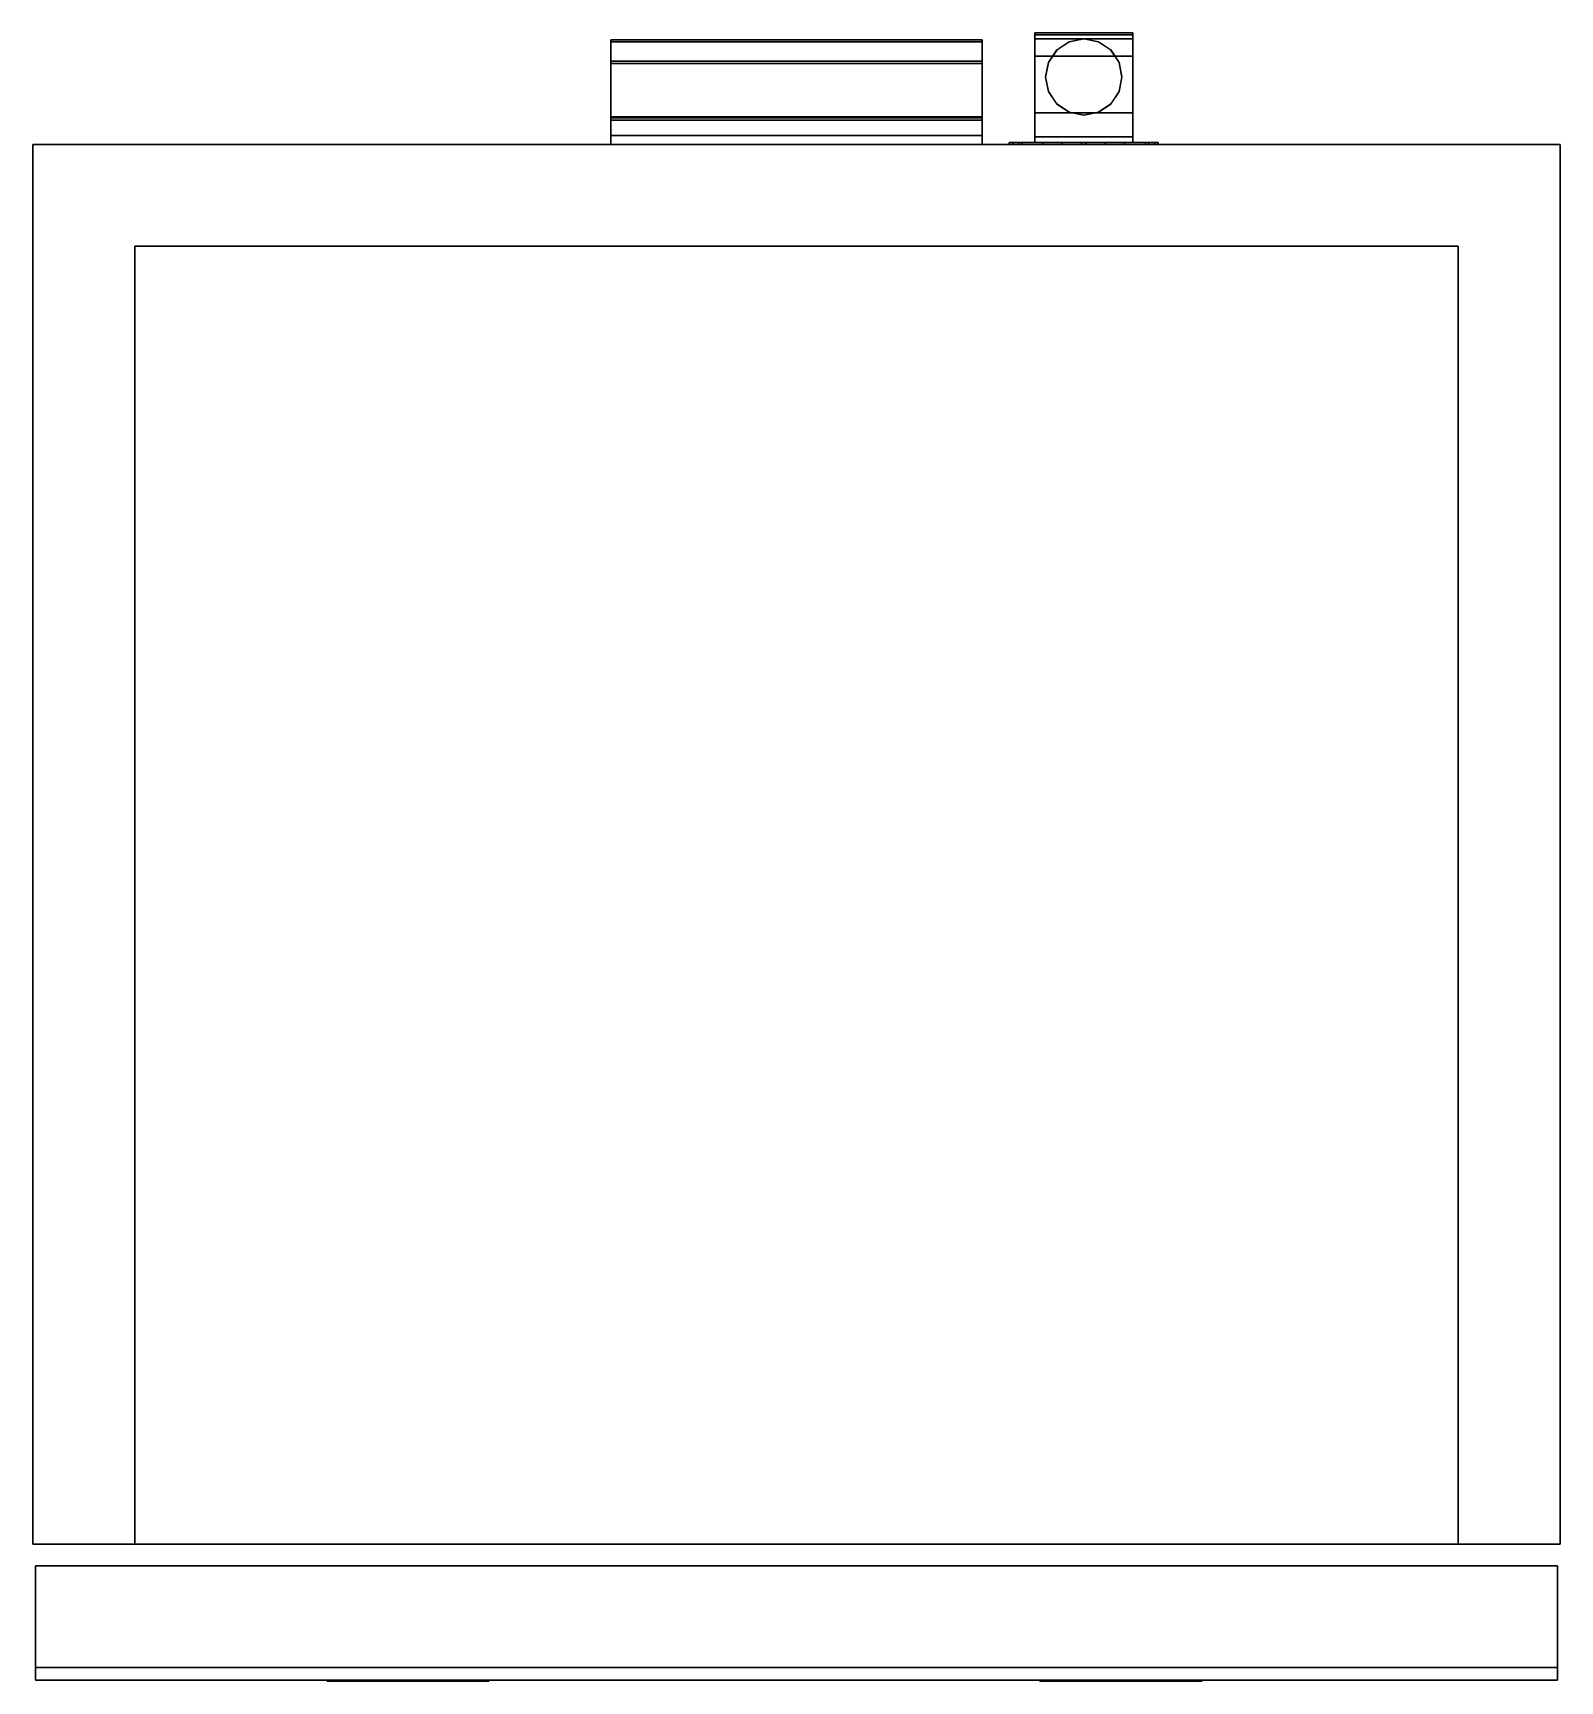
# Model space of a CAD drawing. Header units: millimetres. Extents: x 0 to 600, y -655 to -7.
import ezdxf

# ---------------------------------------------------------------- set-up
doc = ezdxf.new("R2010")
doc.units = ezdxf.units.MM
for name, color, linetype in [('200-EquipBlack-3d', 250, 'Continuous'), ('200-EquipGlass-3D', 140, 'Continuous'), ('200-EquipSteel-3d', 9, 'Continuous')]:
    doc.layers.add(name, color=color, linetype=linetype)

msp = doc.modelspace()

# ---------------------------------------------------------------- linework, layer by layer
at = {"layer": '200-EquipBlack-3d'}
for points, invisible_edges in [([(87.88, -654.21, 447.96), (510.12, -654.21, 447.96), (599, -654.21, 508.16), (1, -654.21, 508.16)], 10), ([(87.88, -654.21, 143.96), (510.12, -654.21, 143.96), (599, -654.21, 84.46), (1, -654.21, 84.46)], 10), ([(87.88, -654.21, 143.96), (1, -654.21, 84.46), (85.3, -654.21, 144.18)], 3), ([(85.3, -654.21, 144.18), (1, -654.21, 84.46), (82.8, -654.21, 144.84)], 3), ([(82.8, -654.21, 144.84), (1, -654.21, 84.46), (80.44, -654.21, 145.93)], 3), ([(80.44, -654.21, 145.93), (1, -654.21, 84.46), (78.31, -654.21, 147.4)], 3), ([(78.31, -654.21, 147.4), (1, -654.21, 84.46), (76.47, -654.21, 149.22)], 3), ([(76.47, -654.21, 149.22), (1, -654.21, 84.46), (74.96, -654.21, 151.33)], 3), ([(74.96, -654.21, 151.33), (1, -654.21, 84.46), (73.84, -654.21, 153.67)], 3), ([(73.84, -654.21, 153.67), (1, -654.21, 84.46), (73.14, -654.21, 156.16)], 3), ([(87.88, -654.21, 447.96), (1, -654.21, 508.16), (85.3, -654.21, 447.73)], 3), ([(85.3, -654.21, 447.73), (1, -654.21, 508.16), (82.8, -654.21, 447.07)], 3), ([(82.8, -654.21, 447.07), (1, -654.21, 508.16), (80.44, -654.21, 445.98)], 3), ([(80.44, -654.21, 445.98), (1, -654.21, 508.16), (78.31, -654.21, 444.51)], 3), ([(78.31, -654.21, 444.51), (1, -654.21, 508.16), (76.47, -654.21, 442.69)], 3), ([(76.47, -654.21, 442.69), (1, -654.21, 508.16), (74.96, -654.21, 440.58)], 3), ([(74.96, -654.21, 440.58), (1, -654.21, 508.16), (73.84, -654.21, 438.25)], 3), ([(73.84, -654.21, 438.25), (1, -654.21, 508.16), (73.14, -654.21, 435.75)], 3), ([(73.14, -654.21, 435.75), (1, -654.21, 508.16), (1, -654.21, 455.19), (67.4, -654.21, 401.07)], 5), ([(67.4, -654.21, 401.07), (1, -654.21, 455.19), (1, -654.21, 402.23), (63.29, -654.21, 366.16)], 5), ([(63.29, -654.21, 366.16), (1, -654.21, 402.23), (1, -654.21, 349.27), (60.82, -654.21, 331.1)], 5), ([(60.82, -654.21, 331.1), (1, -654.21, 349.27), (1, -654.21, 296.31), (60, -654.21, 295.96)], 5), ([(60, -654.21, 295.96), (1, -654.21, 296.31), (1, -654.21, 243.34), (60.82, -654.21, 260.81)], 5), ([(60.82, -654.21, 260.81), (1, -654.21, 243.34), (1, -654.21, 190.38), (63.29, -654.21, 225.75)], 5), ([(63.29, -654.21, 225.75), (1, -654.21, 190.38), (1, -654.21, 137.42), (67.4, -654.21, 190.84)], 5), ([(67.4, -654.21, 190.84), (1, -654.21, 137.42), (1, -654.21, 84.46), (73.14, -654.21, 156.16)], 5), ([(512.7, -654.21, 144.18), (599, -654.21, 84.46), (510.12, -654.21, 143.96)], 3), ([(512.7, -654.21, 447.73), (599, -654.21, 508.16), (510.12, -654.21, 447.96)], 3), ([(515.2, -654.21, 144.84), (599, -654.21, 84.46), (512.7, -654.21, 144.18)], 3), ([(515.2, -654.21, 447.07), (599, -654.21, 508.16), (512.7, -654.21, 447.73)], 3), ([(517.56, -654.21, 145.93), (599, -654.21, 84.46), (515.2, -654.21, 144.84)], 3), ([(517.56, -654.21, 445.98), (599, -654.21, 508.16), (515.2, -654.21, 447.07)], 3), ([(519.69, -654.21, 147.4), (599, -654.21, 84.46), (517.56, -654.21, 145.93)], 3), ([(519.69, -654.21, 444.51), (599, -654.21, 508.16), (517.56, -654.21, 445.98)], 3), ([(521.53, -654.21, 149.22), (599, -654.21, 84.46), (519.69, -654.21, 147.4)], 3), ([(521.53, -654.21, 442.69), (599, -654.21, 508.16), (519.69, -654.21, 444.51)], 3), ([(523.04, -654.21, 151.33), (599, -654.21, 84.46), (521.53, -654.21, 149.22)], 3), ([(523.04, -654.21, 440.58), (599, -654.21, 508.16), (521.53, -654.21, 442.69)], 3), ([(524.16, -654.21, 153.67), (599, -654.21, 84.46), (523.04, -654.21, 151.33)], 3), ([(524.16, -654.21, 438.25), (599, -654.21, 508.16), (523.04, -654.21, 440.58)], 3), ([(524.86, -654.21, 156.16), (599, -654.21, 84.46), (524.16, -654.21, 153.67)], 3), ([(524.86, -654.21, 435.75), (599, -654.21, 508.16), (524.16, -654.21, 438.25)], 3), ([(524.86, -654.21, 435.75), (599, -654.21, 508.16), (599, -654.21, 455.19), (530.6, -654.21, 401.07)], 5), ([(530.6, -654.21, 190.84), (599, -654.21, 137.42), (599, -654.21, 84.46), (524.86, -654.21, 156.16)], 5), ([(530.6, -654.21, 401.07), (599, -654.21, 455.19), (599, -654.21, 402.23), (534.71, -654.21, 366.16)], 5), ([(534.71, -654.21, 225.75), (599, -654.21, 190.38), (599, -654.21, 137.42), (530.6, -654.21, 190.84)], 5), ([(534.71, -654.21, 366.16), (599, -654.21, 402.23), (599, -654.21, 349.27), (537.18, -654.21, 331.1)], 5), ([(537.18, -654.21, 260.81), (599, -654.21, 243.34), (599, -654.21, 190.38), (534.71, -654.21, 225.75)], 5), ([(537.18, -654.21, 331.1), (599, -654.21, 349.27), (599, -654.21, 296.31), (538, -654.21, 295.96)], 5), ([(538, -654.21, 295.96), (599, -654.21, 296.31), (599, -654.21, 243.34), (537.18, -654.21, 260.81)], 5)]:
    msp.add_3dface(points, dxfattribs=dict(at, invisible_edges=invisible_edges))
at = {"layer": '200-EquipGlass-3D', "extrusion": (0, -1, 0)}
for p, q in [((115.4, -654.51, 333.41), (179.28, -654.51, 401.3)), ((123.88, -654.51, 356.22), (155.82, -654.51, 390.16)), ((137.64, -654.51, 343.27), (169.59, -654.51, 377.21)), ((395.45, -654.51, 208.41), (459.33, -654.51, 276.3)), ((403.93, -654.51, 231.21), (435.87, -654.51, 265.16)), ((417.69, -654.51, 218.26), (449.63, -654.51, 252.2))]:
    msp.add_line(p, q, dxfattribs=at)
at = {"layer": '200-EquipGlass-3D'}
for points, invisible_edges in [([(537.18, -609.21, 331.1), (60.82, -609.21, 331.1), (60, -609.21, 295.96), (538, -609.21, 295.96)], 5), ([(538, -609.21, 295.96), (60, -609.21, 295.96), (60.82, -609.21, 260.81), (537.18, -609.21, 260.81)], 5), ([(534.71, -609.21, 366.16), (63.29, -609.21, 366.16), (60.82, -609.21, 331.1), (537.18, -609.21, 331.1)], 5), ([(537.18, -609.21, 260.81), (60.82, -609.21, 260.81), (63.29, -609.21, 225.75), (534.71, -609.21, 225.75)], 5), ([(530.6, -609.21, 401.07), (67.4, -609.21, 401.07), (63.29, -609.21, 366.16), (534.71, -609.21, 366.16)], 5), ([(534.71, -609.21, 225.75), (63.29, -609.21, 225.75), (67.4, -609.21, 190.84), (530.6, -609.21, 190.84)], 5), ([(524.86, -609.21, 435.75), (73.14, -609.21, 435.75), (67.4, -609.21, 401.07), (530.6, -609.21, 401.07)], 5), ([(530.6, -609.21, 190.84), (67.4, -609.21, 190.84), (73.14, -609.21, 156.16), (524.86, -609.21, 156.16)], 5), ([(73.84, -609.21, 438.25), (524.16, -609.21, 438.25), (524.86, -609.21, 435.75), (73.14, -609.21, 435.75)], 5), ([(73.14, -609.21, 156.16), (524.86, -609.21, 156.16), (524.16, -609.21, 153.67), (73.84, -609.21, 153.67)], 5), ([(74.96, -609.21, 440.58), (523.04, -609.21, 440.58), (524.16, -609.21, 438.25), (73.84, -609.21, 438.25)], 5), ([(73.84, -609.21, 153.67), (524.16, -609.21, 153.67), (523.04, -609.21, 151.33), (74.96, -609.21, 151.33)], 5), ([(76.47, -609.21, 442.69), (521.53, -609.21, 442.69), (523.04, -609.21, 440.58), (74.96, -609.21, 440.58)], 5), ([(74.96, -609.21, 151.33), (523.04, -609.21, 151.33), (521.53, -609.21, 149.22), (76.47, -609.21, 149.22)], 5), ([(78.31, -609.21, 444.51), (519.69, -609.21, 444.51), (521.53, -609.21, 442.69), (76.47, -609.21, 442.69)], 5), ([(76.47, -609.21, 149.22), (521.53, -609.21, 149.22), (519.69, -609.21, 147.4), (78.31, -609.21, 147.4)], 5), ([(80.44, -609.21, 445.98), (517.56, -609.21, 445.98), (519.69, -609.21, 444.51), (78.31, -609.21, 444.51)], 5), ([(78.31, -609.21, 147.4), (519.69, -609.21, 147.4), (517.56, -609.21, 145.93), (80.44, -609.21, 145.93)], 5), ([(82.8, -609.21, 447.07), (515.2, -609.21, 447.07), (517.56, -609.21, 445.98), (80.44, -609.21, 445.98)], 5), ([(80.44, -609.21, 145.93), (517.56, -609.21, 145.93), (515.2, -609.21, 144.84), (82.8, -609.21, 144.84)], 5), ([(85.3, -609.21, 447.73), (512.7, -609.21, 447.73), (515.2, -609.21, 447.07), (82.8, -609.21, 447.07)], 5), ([(82.8, -609.21, 144.84), (515.2, -609.21, 144.84), (512.7, -609.21, 144.18), (85.3, -609.21, 144.18)], 5), ([(87.88, -609.21, 447.96), (510.12, -609.21, 447.96), (512.7, -609.21, 447.73), (85.3, -609.21, 447.73)], 4), ([(85.3, -609.21, 144.18), (512.7, -609.21, 144.18), (510.12, -609.21, 143.96), (87.88, -609.21, 143.96)], 1), ([(537.18, -654.21, 331.1), (60.82, -654.21, 331.1), (60, -654.21, 295.96), (538, -654.21, 295.96)], 5), ([(538, -654.21, 295.96), (60, -654.21, 295.96), (60.82, -654.21, 260.81), (537.18, -654.21, 260.81)], 5), ([(534.71, -654.21, 366.16), (63.29, -654.21, 366.16), (60.82, -654.21, 331.1), (537.18, -654.21, 331.1)], 5), ([(537.18, -654.21, 260.81), (60.82, -654.21, 260.81), (63.29, -654.21, 225.75), (534.71, -654.21, 225.75)], 5), ([(530.6, -654.21, 401.07), (67.4, -654.21, 401.07), (63.29, -654.21, 366.16), (534.71, -654.21, 366.16)], 5), ([(534.71, -654.21, 225.75), (63.29, -654.21, 225.75), (67.4, -654.21, 190.84), (530.6, -654.21, 190.84)], 5), ([(524.86, -654.21, 435.75), (73.14, -654.21, 435.75), (67.4, -654.21, 401.07), (530.6, -654.21, 401.07)], 5), ([(530.6, -654.21, 190.84), (67.4, -654.21, 190.84), (73.14, -654.21, 156.16), (524.86, -654.21, 156.16)], 5), ([(73.14, -654.21, 156.16), (524.86, -654.21, 156.16), (524.16, -654.21, 153.67), (73.84, -654.21, 153.67)], 5), ([(73.84, -654.21, 438.25), (524.16, -654.21, 438.25), (524.86, -654.21, 435.75), (73.14, -654.21, 435.75)], 5), ([(73.84, -654.21, 153.67), (524.16, -654.21, 153.67), (523.04, -654.21, 151.33), (74.96, -654.21, 151.33)], 5), ([(74.96, -654.21, 440.58), (523.04, -654.21, 440.58), (524.16, -654.21, 438.25), (73.84, -654.21, 438.25)], 5), ([(74.96, -654.21, 151.33), (523.04, -654.21, 151.33), (521.53, -654.21, 149.22), (76.47, -654.21, 149.22)], 5), ([(76.47, -654.21, 442.69), (521.53, -654.21, 442.69), (523.04, -654.21, 440.58), (74.96, -654.21, 440.58)], 5), ([(76.47, -654.21, 149.22), (521.53, -654.21, 149.22), (519.69, -654.21, 147.4), (78.31, -654.21, 147.4)], 5), ([(78.31, -654.21, 444.51), (519.69, -654.21, 444.51), (521.53, -654.21, 442.69), (76.47, -654.21, 442.69)], 5), ([(78.31, -654.21, 147.4), (519.69, -654.21, 147.4), (517.56, -654.21, 145.93), (80.44, -654.21, 145.93)], 5), ([(80.44, -654.21, 445.98), (517.56, -654.21, 445.98), (519.69, -654.21, 444.51), (78.31, -654.21, 444.51)], 5), ([(80.44, -654.21, 145.93), (517.56, -654.21, 145.93), (515.2, -654.21, 144.84), (82.8, -654.21, 144.84)], 5), ([(82.8, -654.21, 447.07), (515.2, -654.21, 447.07), (517.56, -654.21, 445.98), (80.44, -654.21, 445.98)], 5), ([(82.8, -654.21, 144.84), (515.2, -654.21, 144.84), (512.7, -654.21, 144.18), (85.3, -654.21, 144.18)], 5), ([(85.3, -654.21, 447.73), (512.7, -654.21, 447.73), (515.2, -654.21, 447.07), (82.8, -654.21, 447.07)], 5), ([(85.3, -654.21, 144.18), (512.7, -654.21, 144.18), (510.12, -654.21, 143.96), (87.88, -654.21, 143.96)], 1), ([(87.88, -654.21, 447.96), (510.12, -654.21, 447.96), (512.7, -654.21, 447.73), (85.3, -654.21, 447.73)], 4)]:
    msp.add_3dface(points, dxfattribs=dict(at, invisible_edges=invisible_edges))
at = {"layer": '200-EquipSteel-3d'}
for points in [[(227.02, -9.69, 203.13), (372.98, -9.69, 203.13), (372.98, -9.67, 201.92), (227.02, -9.67, 201.92)], [(227.02, -9.67, 201.92), (372.98, -9.67, 201.92), (372.98, -10.54, 201.08), (227.02, -10.54, 201.08)], [(227.02, -18.06, 221.08), (372.98, -18.06, 221.08), (372.98, -9.69, 203.13), (227.02, -9.69, 203.13)], [(227.02, -10.54, 201.08), (372.98, -10.54, 201.08), (372.98, -40, 190.36), (227.02, -40, 190.36)], [(432.1, -7, 461.67), (393.64, -7, 461.67), (393.64, -7, 374.98), (432.1, -7, 374.98)], [(432.1, -50, 467.01), (393.64, -50, 467.01), (393.64, -9.33, 464.16), (432.1, -9.33, 464.16)], [(227.02, -19, 225.3), (372.98, -19, 225.3), (372.98, -18.06, 221.08), (227.02, -18.06, 221.08)], [(227.02, -19, 336.77), (372.98, -19, 336.77), (372.98, -19, 225.3), (227.02, -19, 225.3)], [(227.02, -50.8, 336.77), (372.98, -50.8, 336.77), (372.98, -19, 336.77), (227.02, -19, 336.77)], [(432.1, -38.44, 342.58), (393.64, -38.44, 342.58), (393.64, -47.75, 342.42), (432.1, -47.75, 342.42)], [(227.02, -40, 190.36), (372.98, -40, 190.36), (372.98, -40, 189.63), (227.02, -40, 189.63)], [(227.02, -40, 189.63), (372.98, -40, 189.63), (372.98, -40.36, 188.48), (227.02, -40.36, 188.48)], [(227.02, -40.36, 188.48), (372.98, -40.36, 188.48), (372.98, -41.32, 187.75), (227.02, -41.32, 187.75)], [(227.02, -41.32, 187.75), (372.98, -41.32, 187.75), (372.98, -47.34, 185.56), (227.02, -47.34, 185.56)], [(0, -600.71, 26.16), (0, -50.8, 26.16), (600, -50.8, 26.16), (600, -600.71, 26.16)], [(0, -600.71, 508.96), (600, -600.71, 508.96), (600, -50.8, 508.96), (0, -50.8, 508.96)], [(0, -50.8, 26.16), (0, -50.8, 508.96), (600, -50.8, 508.96), (600, -50.8, 26.16)], [(0, -600.71, 26.16), (0, -600.71, 508.96), (0, -50.8, 508.96), (0, -50.8, 26.16)], [(227.02, -47.34, 185.56), (372.98, -47.34, 185.56), (372.98, -50.8, 185.56), (227.02, -50.8, 185.56)], [(227.02, -50.8, 185.56), (372.98, -50.8, 185.56), (372.98, -50.8, 336.77), (227.02, -50.8, 336.77)], [(383.62, -50.8, 462.22), (383.62, -50, 462.22), (383.62, -50, 350.71), (383.62, -50.8, 350.71)], [(437.13, -50.8, 467.22), (437.13, -50, 467.22), (388.61, -50, 467.22), (388.61, -50.8, 467.22)], [(432.1, -47.75, 342.42), (393.64, -47.75, 342.42), (393.64, -50, 342.42), (432.1, -50, 342.42)], [(432.1, -50, 342.42), (393.64, -50, 342.42), (393.64, -50, 467.01), (432.1, -50, 467.01)], [(412, -50.8, 332.34), (412, -50, 332.34), (413.74, -50, 332.32), (413.74, -50.8, 332.32)], [(442.12, -50.8, 350.71), (442.12, -50, 350.71), (442.12, -50, 462.22), (442.12, -50.8, 462.22)], [(600, -600.71, 26.16), (600, -50.8, 26.16), (600, -50.8, 508.96), (600, -600.71, 508.96)], [(40, -600.71, 66.16), (40, -90.8, 66.16), (560, -90.8, 66.16), (560, -600.71, 66.16)], [(40, -600.71, 468.96), (560, -600.71, 468.96), (560, -90.8, 468.96), (40, -90.8, 468.96)], [(40, -90.8, 66.16), (40, -90.8, 468.96), (560, -90.8, 468.96), (560, -90.8, 66.16)], [(40, -600.71, 66.16), (40, -600.71, 468.96), (40, -90.8, 468.96), (40, -90.8, 66.16)], [(560, -600.71, 66.16), (560, -90.8, 66.16), (560, -90.8, 468.96), (560, -600.71, 468.96)], [(1, -649.21, 84.46), (1, -609.21, 84.46), (599, -609.21, 84.46), (599, -649.21, 84.46)], [(1, -649.21, 508.16), (599, -649.21, 508.16), (599, -609.21, 508.16), (1, -609.21, 508.16)], [(1, -649.21, 84.46), (1, -649.21, 508.16), (1, -609.21, 508.16), (1, -609.21, 84.46)], [(599, -649.21, 84.46), (599, -609.21, 84.46), (599, -609.21, 508.16), (599, -649.21, 508.16)], [(1, -654.21, 84.46), (1, -649.21, 84.46), (599, -649.21, 84.46), (599, -654.21, 84.46)], [(1, -654.21, 508.16), (599, -654.21, 508.16), (599, -649.21, 508.16), (1, -649.21, 508.16)], [(1, -654.21, 84.46), (1, -654.21, 508.16), (1, -649.21, 508.16), (1, -649.21, 84.46)], [(599, -654.21, 84.46), (599, -649.21, 84.46), (599, -649.21, 508.16), (599, -654.21, 508.16)]]:
    msp.add_3dface(points, dxfattribs=at)
for points, invisible_edges in [([(227.02, -40, 190.36), (227.02, -10.54, 201.08), (227.02, -9.67, 201.92), (227.02, -9.69, 203.13)], 8), ([(227.02, -9.69, 203.13), (227.02, -18.06, 221.08), (227.02, -40, 190.36)], 10), ([(372.98, -40, 190.36), (372.98, -10.54, 201.08), (372.98, -9.67, 201.92), (372.98, -9.69, 203.13)], 8), ([(372.98, -9.69, 203.13), (372.98, -18.06, 221.08), (372.98, -40, 190.36)], 10), ([(432.1, -7.08, 462.29), (393.64, -7.08, 462.29), (393.64, -7, 461.67), (432.1, -7, 461.67)], 1), ([(432.1, -7, 374.98), (393.64, -7, 374.98), (393.64, -8.06, 366.75), (432.1, -8.06, 366.75)], 4), ([(393.64, -7.08, 462.29), (393.64, -8.06, 366.75), (393.64, -7, 374.98), (393.64, -7, 461.67)], 1), ([(432.1, -7.31, 462.87), (393.64, -7.31, 462.87), (393.64, -7.08, 462.29), (432.1, -7.08, 462.29)], 5), ([(393.64, -7.31, 462.87), (393.64, -11.18, 359.06), (393.64, -8.06, 366.75), (393.64, -7.08, 462.29)], 5), ([(432.1, -7.67, 463.37), (393.64, -7.67, 463.37), (393.64, -7.31, 462.87), (432.1, -7.31, 462.87)], 4), ([(393.64, -7.67, 463.37), (393.64, -16.15, 352.41), (393.64, -11.18, 359.06), (393.64, -7.31, 462.87)], 5), ([(432.1, -8.15, 463.77), (393.64, -8.15, 463.77), (393.64, -7.67, 463.37), (432.1, -7.67, 463.37)], 1), ([(393.64, -8.15, 463.77), (393.64, -22.65, 347.24), (393.64, -16.15, 352.41), (393.64, -7.67, 463.37)], 5), ([(432.1, -8.06, 366.75), (393.64, -8.06, 366.75), (393.64, -11.18, 359.06), (432.1, -11.18, 359.06)], 5), ([(432.1, -8.71, 464.04), (393.64, -8.71, 464.04), (393.64, -8.15, 463.77), (432.1, -8.15, 463.77)], 5), ([(393.64, -8.71, 464.04), (393.64, -30.24, 343.89), (393.64, -22.65, 347.24), (393.64, -8.15, 463.77)], 5), ([(432.1, -9.33, 464.16), (393.64, -9.33, 464.16), (393.64, -8.71, 464.04), (432.1, -8.71, 464.04)], 4), ([(393.64, -9.33, 464.16), (393.64, -38.44, 342.58), (393.64, -30.24, 343.89), (393.64, -8.71, 464.04)], 5), ([(393.64, -50, 342.42), (393.64, -38.44, 342.58), (393.64, -9.33, 464.16), (393.64, -50, 467.01)], 2), ([(432.1, -11.18, 359.06), (393.64, -11.18, 359.06), (393.64, -16.15, 352.41), (432.1, -16.15, 352.41)], 1), ([(407.13, -10.44, 508.46), (407.13, -10.45, 464.37), (402.26, -13.7, 464.37), (402.26, -13.69, 508.46)], 5), ([(412.87, -9.3, 508.46), (412.87, -9.31, 464.37), (407.13, -10.45, 464.37), (407.13, -10.44, 508.46)], 4), ([(418.61, -10.44, 508.46), (418.61, -10.45, 464.37), (412.87, -9.31, 464.37), (412.87, -9.3, 508.46)], 1), ([(423.47, -13.69, 508.46), (423.47, -13.7, 464.37), (418.61, -10.45, 464.37), (418.61, -10.44, 508.46)], 5), ([(432.1, -7.08, 462.29), (432.1, -8.06, 366.75), (432.1, -7, 374.98), (432.1, -7, 461.67)], 1), ([(432.1, -7.31, 462.87), (432.1, -11.18, 359.06), (432.1, -8.06, 366.75), (432.1, -7.08, 462.29)], 5), ([(432.1, -7.67, 463.37), (432.1, -16.15, 352.41), (432.1, -11.18, 359.06), (432.1, -7.31, 462.87)], 5), ([(432.1, -8.15, 463.77), (432.1, -22.65, 347.24), (432.1, -16.15, 352.41), (432.1, -7.67, 463.37)], 5), ([(432.1, -8.71, 464.04), (432.1, -30.24, 343.89), (432.1, -22.65, 347.24), (432.1, -8.15, 463.77)], 5), ([(432.1, -9.33, 464.16), (432.1, -38.44, 342.58), (432.1, -30.24, 343.89), (432.1, -8.71, 464.04)], 5), ([(432.1, -50, 342.42), (432.1, -38.44, 342.58), (432.1, -9.33, 464.16), (432.1, -50, 467.01)], 2), ([(227.02, -18.06, 221.08), (227.02, -19, 225.3), (227.02, -50.8, 185.56)], 10), ([(227.02, -40, 190.36), (227.02, -50.8, 185.56), (227.02, -18.06, 221.08)], 11), ([(227.02, -19, 336.77), (227.02, -50.8, 336.77), (227.02, -50.8, 185.56), (227.02, -19, 225.3)], 4), ([(372.98, -18.06, 221.08), (372.98, -19, 225.3), (372.98, -50.8, 185.56)], 10), ([(372.98, -40, 190.36), (372.98, -50.8, 185.56), (372.98, -18.06, 221.08)], 11), ([(372.98, -19, 336.77), (372.98, -50.8, 336.77), (372.98, -50.8, 185.56), (372.98, -19, 225.3)], 4), ([(432.1, -16.15, 352.41), (393.64, -16.15, 352.41), (393.64, -22.65, 347.24), (432.1, -22.65, 347.24)], 4), ([(399.01, -18.56, 508.46), (399.01, -18.57, 464.37), (397.87, -24.31, 464.37), (397.87, -24.3, 508.46)], 1), ([(402.26, -13.69, 508.46), (402.26, -13.7, 464.37), (399.01, -18.57, 464.37), (399.01, -18.56, 508.46)], 5), ([(426.73, -18.56, 508.46), (426.73, -18.57, 464.37), (423.47, -13.7, 464.37), (423.47, -13.69, 508.46)], 5), ([(427.87, -24.3, 508.46), (427.87, -24.31, 464.37), (426.73, -18.57, 464.37), (426.73, -18.56, 508.46)], 4), ([(432.1, -22.65, 347.24), (393.64, -22.65, 347.24), (393.64, -30.24, 343.89), (432.1, -30.24, 343.89)], 5), ([(397.87, -24.3, 508.46), (397.87, -24.31, 464.37), (399.01, -30.05, 464.37), (399.01, -30.04, 508.46)], 4), ([(426.73, -30.04, 508.46), (426.73, -30.05, 464.37), (427.87, -24.31, 464.37), (427.87, -24.3, 508.46)], 1), ([(432.1, -30.24, 343.89), (393.64, -30.24, 343.89), (393.64, -38.44, 342.58), (432.1, -38.44, 342.58)], 1), ([(399.01, -30.04, 508.46), (399.01, -30.05, 464.37), (402.26, -34.92, 464.37), (402.26, -34.91, 508.46)], 5), ([(423.47, -34.91, 508.46), (423.47, -34.92, 464.37), (426.73, -30.05, 464.37), (426.73, -30.04, 508.46)], 5), ([(402.26, -34.91, 508.46), (402.26, -34.92, 464.37), (407.13, -38.17, 464.37), (407.13, -38.16, 508.46)], 5), ([(407.13, -38.16, 508.46), (407.13, -38.17, 464.37), (412.87, -39.31, 464.37), (412.87, -39.3, 508.46)], 1), ([(412.87, -39.3, 508.46), (412.87, -39.31, 464.37), (418.61, -38.17, 464.37), (418.61, -38.16, 508.46)], 4), ([(418.61, -38.16, 508.46), (418.61, -38.17, 464.37), (423.47, -34.92, 464.37), (423.47, -34.91, 508.46)], 5), ([(227.02, -40.36, 188.48), (227.02, -40, 189.63), (227.02, -40, 190.36), (227.02, -50.8, 185.56)], 12), ([(227.02, -50.8, 185.56), (227.02, -47.34, 185.56), (227.02, -41.32, 187.75), (227.02, -40.36, 188.48)], 8), ([(372.98, -40.36, 188.48), (372.98, -40, 189.63), (372.98, -40, 190.36), (372.98, -50.8, 185.56)], 12), ([(372.98, -50.8, 185.56), (372.98, -47.34, 185.56), (372.98, -41.32, 187.75), (372.98, -40.36, 188.48)], 8), ([(383.79, -50.8, 463.51), (383.79, -50, 463.51), (383.62, -50, 462.22), (383.62, -50.8, 462.22)], 1), ([(383.62, -50.8, 350.71), (383.62, -50, 350.71), (384.05, -50, 347.02), (384.05, -50.8, 347.02)], 4), ([(442.12, -50, 462.22), (383.62, -50, 462.22), (383.62, -50, 350.71), (442.12, -50, 350.71)], 15), ([(442.12, -50, 350.71), (383.62, -50, 350.71), (384.05, -50, 347.02), (441.69, -50, 347.02)], 15), ([(441.95, -50, 463.51), (383.79, -50, 463.51), (383.62, -50, 462.22), (442.12, -50, 462.22)], 15), ([(384.28, -50.8, 464.72), (384.28, -50, 464.72), (383.79, -50, 463.51), (383.79, -50.8, 463.51)], 5), ([(441.45, -50, 464.71), (384.28, -50, 464.72), (383.79, -50, 463.51), (441.95, -50, 463.51)], 15), ([(384.05, -50.8, 347.02), (384.05, -50, 347.02), (385.32, -50, 343.53), (385.32, -50.8, 343.53)], 5), ([(441.69, -50, 347.02), (384.05, -50, 347.02), (385.32, -50, 343.53), (440.42, -50, 343.53)], 15), ([(385.08, -50.8, 465.75), (385.08, -50, 465.75), (384.28, -50, 464.72), (384.28, -50.8, 464.72)], 4), ([(440.66, -50, 465.75), (385.08, -50, 465.75), (384.28, -50, 464.72), (441.45, -50, 464.71)], 15), ([(386.11, -50.8, 466.55), (386.11, -50, 466.55), (385.08, -50, 465.75), (385.08, -50.8, 465.75)], 1), ([(439.62, -50, 466.54), (386.11, -50, 466.55), (385.08, -50, 465.75), (440.66, -50, 465.75)], 15), ([(385.32, -50.8, 343.53), (385.32, -50, 343.53), (387.36, -50, 340.43), (387.36, -50.8, 340.43)], 1), ([(440.42, -50, 343.53), (385.32, -50, 343.53), (387.36, -50, 340.43), (438.38, -50, 340.43)], 15), ([(387.32, -50.8, 467.05), (387.32, -50, 467.05), (386.11, -50, 466.55), (386.11, -50.8, 466.55)], 5), ([(438.42, -50, 467.04), (387.32, -50, 467.05), (386.11, -50, 466.55), (439.62, -50, 466.54)], 15), ([(388.61, -50.8, 467.22), (388.61, -50, 467.22), (387.32, -50, 467.05), (387.32, -50.8, 467.05)], 4), ([(437.13, -50, 467.22), (388.61, -50, 467.22), (387.32, -50, 467.05), (438.42, -50, 467.04)], 15), ([(387.36, -50.8, 340.43), (387.36, -50, 340.43), (390.06, -50, 337.88), (390.06, -50.8, 337.88)], 4), ([(438.38, -50, 340.43), (387.36, -50, 340.43), (390.06, -50, 337.88), (435.68, -50, 337.88)], 15), ([(390.06, -50.8, 337.88), (390.06, -50, 337.88), (393.28, -50, 336.02), (393.28, -50.8, 336.02)], 5), ([(435.68, -50, 337.88), (390.06, -50, 337.88), (393.28, -50, 336.02), (432.46, -50, 336.02)], 15), ([(393.28, -50.8, 336.02), (393.28, -50, 336.02), (396.83, -50, 334.96), (396.83, -50.8, 334.96)], 1), ([(432.46, -50, 336.02), (393.28, -50, 336.02), (396.83, -50, 334.96), (428.9, -50, 334.96)], 15), ([(396.83, -50.8, 334.96), (396.83, -50, 334.96), (399.36, -50, 334.52), (399.36, -50.8, 334.52)], 4), ([(428.9, -50, 334.96), (396.83, -50, 334.96), (399.36, -50, 334.52), (426.38, -50, 334.51)], 15), ([(399.36, -50.8, 334.52), (399.36, -50, 334.52), (401.89, -50, 334.07), (401.89, -50.8, 334.07)], 5), ([(426.38, -50, 334.51), (399.36, -50, 334.52), (401.89, -50, 334.07), (423.85, -50, 334.06)], 15), ([(401.89, -50.8, 334.07), (401.89, -50, 334.07), (404.41, -50, 333.64), (404.41, -50.8, 333.64)], 1), ([(423.85, -50, 334.06), (401.89, -50, 334.07), (404.41, -50, 333.64), (421.32, -50, 333.62)], 15), ([(404.41, -50.8, 333.64), (404.41, -50, 333.64), (406.94, -50, 333.2), (406.94, -50.8, 333.2)], 4), ([(421.32, -50, 333.62), (404.41, -50, 333.64), (406.94, -50, 333.2), (418.79, -50, 333.18)], 15), ([(406.94, -50.8, 333.2), (406.94, -50, 333.2), (409.47, -50, 332.77), (409.47, -50.8, 332.77)], 5), ([(418.79, -50, 333.18), (406.94, -50, 333.2), (409.47, -50, 332.77), (416.27, -50, 332.75)], 15), ([(409.47, -50.8, 332.77), (409.47, -50, 332.77), (412, -50, 332.34), (412, -50.8, 332.34)], 1), ([(416.27, -50, 332.75), (409.47, -50, 332.77), (412, -50, 332.34), (413.74, -50, 332.32)], 15), ([(413.74, -50.8, 332.32), (413.74, -50, 332.32), (416.27, -50, 332.75), (416.27, -50.8, 332.75)], 4), ([(416.27, -50.8, 332.75), (416.27, -50, 332.75), (418.79, -50, 333.18), (418.79, -50.8, 333.18)], 5), ([(418.79, -50.8, 333.18), (418.79, -50, 333.18), (421.32, -50, 333.62), (421.32, -50.8, 333.62)], 1), ([(421.32, -50.8, 333.62), (421.32, -50, 333.62), (423.85, -50, 334.06), (423.85, -50.8, 334.06)], 4), ([(423.85, -50.8, 334.06), (423.85, -50, 334.06), (426.38, -50, 334.51), (426.38, -50.8, 334.51)], 5), ([(426.38, -50.8, 334.51), (426.38, -50, 334.51), (428.9, -50, 334.96), (428.9, -50.8, 334.96)], 1), ([(428.9, -50.8, 334.96), (428.9, -50, 334.96), (432.46, -50, 336.02), (432.46, -50.8, 336.02)], 4), ([(432.46, -50.8, 336.02), (432.46, -50, 336.02), (435.68, -50, 337.88), (435.68, -50.8, 337.88)], 5), ([(435.68, -50.8, 337.88), (435.68, -50, 337.88), (438.38, -50, 340.43), (438.38, -50.8, 340.43)], 1), ([(438.42, -50.8, 467.04), (438.42, -50, 467.04), (437.13, -50, 467.22), (437.13, -50.8, 467.22)], 1), ([(438.38, -50.8, 340.43), (438.38, -50, 340.43), (440.42, -50, 343.53), (440.42, -50.8, 343.53)], 4), ([(439.62, -50.8, 466.54), (439.62, -50, 466.54), (438.42, -50, 467.04), (438.42, -50.8, 467.04)], 5), ([(440.66, -50.8, 465.75), (440.66, -50, 465.75), (439.62, -50, 466.54), (439.62, -50.8, 466.54)], 4), ([(440.42, -50.8, 343.53), (440.42, -50, 343.53), (441.69, -50, 347.02), (441.69, -50.8, 347.02)], 5), ([(441.45, -50.8, 464.71), (441.45, -50, 464.71), (440.66, -50, 465.75), (440.66, -50.8, 465.75)], 1), ([(441.95, -50.8, 463.51), (441.95, -50, 463.51), (441.45, -50, 464.71), (441.45, -50.8, 464.71)], 5), ([(441.69, -50.8, 347.02), (441.69, -50, 347.02), (442.12, -50, 350.71), (442.12, -50.8, 350.71)], 1), ([(442.12, -50.8, 462.22), (442.12, -50, 462.22), (441.95, -50, 463.51), (441.95, -50.8, 463.51)], 4), ([(0, -600.71, 508.96), (40, -600.71, 468.96), (560, -600.71, 468.96), (600, -600.71, 508.96)], 5), ([(600, -600.71, 26.16), (560, -600.71, 66.16), (40, -600.71, 66.16), (0, -600.71, 26.16)], 5), ([(40, -600.71, 66.16), (0, -600.71, 26.16), (0, -600.71, 508.96), (40, -600.71, 468.96)], 5), ([(560, -600.71, 468.96), (600, -600.71, 508.96), (600, -600.71, 26.16), (560, -600.71, 66.16)], 5), ([(73.14, -609.21, 435.75), (1, -609.21, 508.16), (1, -609.21, 455.19), (67.4, -609.21, 401.07)], 5), ([(67.4, -609.21, 401.07), (1, -609.21, 455.19), (1, -609.21, 402.23), (63.29, -609.21, 366.16)], 5), ([(63.29, -609.21, 366.16), (1, -609.21, 402.23), (1, -609.21, 349.27), (60.82, -609.21, 331.1)], 5), ([(60.82, -609.21, 331.1), (1, -609.21, 349.27), (1, -609.21, 296.31), (60, -609.21, 295.96)], 5), ([(60, -609.21, 295.96), (1, -609.21, 296.31), (1, -609.21, 243.34), (60.82, -609.21, 260.81)], 5), ([(60.82, -609.21, 260.81), (1, -609.21, 243.34), (1, -609.21, 190.38), (63.29, -609.21, 225.75)], 5), ([(63.29, -609.21, 225.75), (1, -609.21, 190.38), (1, -609.21, 137.42), (67.4, -609.21, 190.84)], 5), ([(67.4, -609.21, 190.84), (1, -609.21, 137.42), (1, -609.21, 84.46), (73.14, -609.21, 156.16)], 5), ([(87.88, -609.21, 447.96), (1, -609.21, 508.16), (85.3, -609.21, 447.73)], 3), ([(85.3, -609.21, 447.73), (1, -609.21, 508.16), (82.8, -609.21, 447.07)], 3), ([(82.8, -609.21, 447.07), (1, -609.21, 508.16), (80.44, -609.21, 445.98)], 3), ([(80.44, -609.21, 445.98), (1, -609.21, 508.16), (78.31, -609.21, 444.51)], 3), ([(78.31, -609.21, 444.51), (1, -609.21, 508.16), (76.47, -609.21, 442.69)], 3), ([(76.47, -609.21, 442.69), (1, -609.21, 508.16), (74.96, -609.21, 440.58)], 3), ([(74.96, -609.21, 440.58), (1, -609.21, 508.16), (73.84, -609.21, 438.25)], 3), ([(73.84, -609.21, 438.25), (1, -609.21, 508.16), (73.14, -609.21, 435.75)], 3), ([(87.88, -609.21, 143.96), (1, -609.21, 84.46), (85.3, -609.21, 144.18)], 3), ([(85.3, -609.21, 144.18), (1, -609.21, 84.46), (82.8, -609.21, 144.84)], 3), ([(82.8, -609.21, 144.84), (1, -609.21, 84.46), (80.44, -609.21, 145.93)], 3), ([(80.44, -609.21, 145.93), (1, -609.21, 84.46), (78.31, -609.21, 147.4)], 3), ([(78.31, -609.21, 147.4), (1, -609.21, 84.46), (76.47, -609.21, 149.22)], 3), ([(76.47, -609.21, 149.22), (1, -609.21, 84.46), (74.96, -609.21, 151.33)], 3), ([(74.96, -609.21, 151.33), (1, -609.21, 84.46), (73.84, -609.21, 153.67)], 3), ([(73.84, -609.21, 153.67), (1, -609.21, 84.46), (73.14, -609.21, 156.16)], 3), ([(87.88, -609.21, 447.96), (510.12, -609.21, 447.96), (599, -609.21, 508.16), (1, -609.21, 508.16)], 10), ([(87.88, -609.21, 143.96), (510.12, -609.21, 143.96), (599, -609.21, 84.46), (1, -609.21, 84.46)], 10), ([(512.7, -609.21, 447.73), (599, -609.21, 508.16), (510.12, -609.21, 447.96)], 3), ([(512.7, -609.21, 144.18), (599, -609.21, 84.46), (510.12, -609.21, 143.96)], 3), ([(515.2, -609.21, 447.07), (599, -609.21, 508.16), (512.7, -609.21, 447.73)], 3), ([(515.2, -609.21, 144.84), (599, -609.21, 84.46), (512.7, -609.21, 144.18)], 3), ([(517.56, -609.21, 445.98), (599, -609.21, 508.16), (515.2, -609.21, 447.07)], 3), ([(517.56, -609.21, 145.93), (599, -609.21, 84.46), (515.2, -609.21, 144.84)], 3), ([(519.69, -609.21, 444.51), (599, -609.21, 508.16), (517.56, -609.21, 445.98)], 3), ([(519.69, -609.21, 147.4), (599, -609.21, 84.46), (517.56, -609.21, 145.93)], 3), ([(521.53, -609.21, 442.69), (599, -609.21, 508.16), (519.69, -609.21, 444.51)], 3), ([(521.53, -609.21, 149.22), (599, -609.21, 84.46), (519.69, -609.21, 147.4)], 3), ([(523.04, -609.21, 440.58), (599, -609.21, 508.16), (521.53, -609.21, 442.69)], 3), ([(523.04, -609.21, 151.33), (599, -609.21, 84.46), (521.53, -609.21, 149.22)], 3), ([(524.16, -609.21, 438.25), (599, -609.21, 508.16), (523.04, -609.21, 440.58)], 3), ([(524.16, -609.21, 153.67), (599, -609.21, 84.46), (523.04, -609.21, 151.33)], 3), ([(524.86, -609.21, 435.75), (599, -609.21, 508.16), (524.16, -609.21, 438.25)], 3), ([(524.86, -609.21, 156.16), (599, -609.21, 84.46), (524.16, -609.21, 153.67)], 3), ([(524.86, -609.21, 435.75), (599, -609.21, 508.16), (599, -609.21, 455.19), (530.6, -609.21, 401.07)], 5), ([(530.6, -609.21, 190.84), (599, -609.21, 137.42), (599, -609.21, 84.46), (524.86, -609.21, 156.16)], 5), ([(530.6, -609.21, 401.07), (599, -609.21, 455.19), (599, -609.21, 402.23), (534.71, -609.21, 366.16)], 5), ([(534.71, -609.21, 225.75), (599, -609.21, 190.38), (599, -609.21, 137.42), (530.6, -609.21, 190.84)], 5), ([(534.71, -609.21, 366.16), (599, -609.21, 402.23), (599, -609.21, 349.27), (537.18, -609.21, 331.1)], 5), ([(537.18, -609.21, 260.81), (599, -609.21, 243.34), (599, -609.21, 190.38), (534.71, -609.21, 225.75)], 5), ([(537.18, -609.21, 331.1), (599, -609.21, 349.27), (599, -609.21, 296.31), (538, -609.21, 295.96)], 5), ([(538, -609.21, 295.96), (599, -609.21, 296.31), (599, -609.21, 243.34), (537.18, -609.21, 260.81)], 5)]:
    msp.add_3dface(points, dxfattribs=dict(at, invisible_edges=invisible_edges))

doc.saveas('drawing.dxf')
